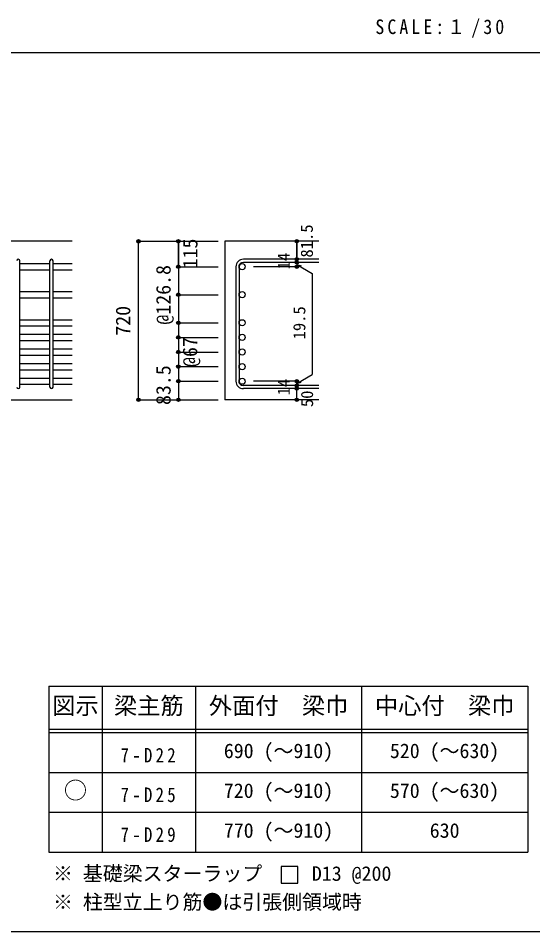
# Model space of a CAD drawing. Units: millimetres at full size, sheet at 1:30, with parts at other scales. Extents: x -5973 to 5954, y -4195 to 4201.
# Drawn here: x 1309 to 3633, y -4195 to -67 of the extents above; entities that cross this region are included whole.
import ezdxf
from ezdxf.enums import TextEntityAlignment as Align

# ---------------------------------------------------------------- set-up
doc = ezdxf.new("R2010")
doc.units = ezdxf.units.MM
doc.header["$LTSCALE"] = 30
doc.header["$PDMODE"] = 32
doc.header["$PDSIZE"] = 15
for name, color, linetype in [('0-1_躯体線', 2, 'Continuous'), ('0-5_基礎梁筋', 7, 'Continuous'), ('0-6_スタラップ筋', 7, 'Continuous'), ('0-D_寸法', 4, 'Continuous'), ('6-7_文字', 7, 'Continuous'), ('6-E_枠', 7, 'Continuous'), ('F-0_枠', 6, 'Continuous')]:
    doc.layers.add(name, color=color, linetype=linetype)
doc.styles.add('ＭＳ ゴシック', font='')
doc.styles.get('ＭＳ ゴシック').set_extended_font_data('MS Gothic')

msp = doc.modelspace()

# ---------------------------------------------------------------- linework, layer by layer
at = {"layer": '0-1_躯体線'}
for p, q in [((1552.44, -1074.89), (-47.56, -1074.89)), ((2667.44, -1074.89), (2242.44, -1074.89)), ((2242.44, -1074.89), (2242.44, -1790.89)), ((1152.44, -1790.89), (1552.44, -1790.89)), ((2667.44, -1790.89), (2242.44, -1790.89))]:
    msp.add_line(p, q, dxfattribs=at)
at = {"layer": '0-5_基礎梁筋'}
for p, q in [((1316.44, -1175.82), (1452.44, -1175.82)), ((1466.44, -1175.82), (1552.44, -1175.82)), ((1316.44, -1203.82), (1452.44, -1203.82)), ((1466.44, -1203.82), (1552.44, -1203.82)), ((1316.44, -1302.61), (1452.44, -1302.61)), ((1466.44, -1302.61), (1552.44, -1302.61)), ((1316.44, -1330.61), (1452.44, -1330.61)), ((1466.44, -1330.61), (1552.44, -1330.61)), ((1316.44, -1429.39), (1452.44, -1429.39)), ((1466.44, -1429.39), (1552.44, -1429.39)), ((1316.44, -1457.39), (1452.44, -1457.39)), ((1466.44, -1457.39), (1552.44, -1457.39)), ((1316.44, -1495.39), (1452.44, -1495.39)), ((1316.44, -1523.39), (1452.44, -1523.39)), ((1466.44, -1495.39), (1552.44, -1495.39)), ((1466.44, -1523.39), (1552.44, -1523.39)), ((1316.44, -1561.39), (1452.44, -1561.39)), ((1466.44, -1561.39), (1552.44, -1561.39)), ((1316.44, -1589.39), (1452.44, -1589.39)), ((1466.44, -1589.39), (1552.44, -1589.39)), ((1316.44, -1627.39), (1452.44, -1627.39)), ((1466.44, -1627.39), (1552.44, -1627.39)), ((1316.44, -1655.39), (1452.44, -1655.39)), ((1466.44, -1655.39), (1552.44, -1655.39)), ((1316.44, -1693.39), (1452.44, -1693.39)), ((1316.44, -1721.39), (1452.44, -1721.39)), ((1466.44, -1693.39), (1552.44, -1693.39)), ((1466.44, -1721.39), (1552.44, -1721.39))]:
    msp.add_line(p, q, dxfattribs=at)
at = {"layer": '0-5_基礎梁筋', "color": 3}
for centre in [(2320.44, -1189.82), (2320.44, -1316.61), (2320.44, -1443.39), (2320.44, -1509.39), (2320.44, -1575.39), (2320.44, -1641.39), (2320.44, -1707.39)]:
    msp.add_circle(centre, 14, dxfattribs=at)
at = {"layer": '0-6_スタラップ筋'}
for p, q in [((1316.44, -1733.89), (1316.44, -1163.32)), ((1452.44, -1733.89), (1452.44, -1163.32)), ((1466.44, -1733.89), (1466.44, -1163.32)), ((2292.44, -1189.82), (2292.44, -1707.39)), ((2306.44, -1189.82), (2306.44, -1707.39)), ((2667.44, -1156.32), (2325.94, -1156.32)), ((2667.44, -1170.32), (2325.94, -1170.32)), ((2667.44, -1726.89), (2325.94, -1726.89)), ((2667.44, -1740.89), (2325.94, -1740.89))]:
    msp.add_line(p, q, dxfattribs=at)
for centre, radius, start, end in [((1309.44, -1163.32), 7, 0, 180), ((1459.44, -1163.32), 7, 0, 180), ((2325.94, -1189.82), 33.5, 90, 180), ((2325.94, -1189.82), 19.5, 90, 180), ((2325.94, -1707.39), 33.5, 180, 270), ((2325.94, -1707.39), 19.5, 180, 270), ((1309.44, -1733.89), 7, 180, 0), ((1459.44, -1733.89), 7, 180, 0)]:
    msp.add_arc(centre, radius, start, end, dxfattribs=at)
at = {"layer": '0-D_寸法'}
for p, q in [((1852.44, -1074.89), (2032.44, -1074.89)), ((1852.44, -1074.89), (2032.44, -1074.89)), ((1852.44, -1790.89), (1852.44, -1074.89)), ((2032.44, -1189.82), (2032.44, -1074.89)), ((2032.44, -1074.89), (2212.44, -1074.89)), ((2032.44, -1074.89), (2032.44, -1189.82)), ((2032.44, -1189.82), (2212.44, -1189.82)), ((2032.44, -1189.82), (2212.44, -1189.82)), ((2032.44, -1189.82), (2032.44, -1388.89)), ((2032.44, -1189.82), (2032.44, -1469.36)), ((2567.44, -1189.82), (2371.35, -1189.82)), ((2567.44, -1170.32), (2567.44, -1156.32)), ((2567.44, -1170.32), (2567.44, -1189.82)), ((2567.44, -1180.07), (2586.76, -1185.25)), ((2567.44, -1180.07), (2637.5, -1220.52)), ((2637.5, -1220.52), (2637.5, -1676.7)), ((2032.44, -1316.61), (2212.44, -1316.61)), ((2032.44, -1443.39), (2212.44, -1443.39)), ((2032.44, -1509.39), (2212.44, -1509.39)), ((2032.44, -1575.39), (2212.44, -1575.39)), ((2032.44, -1641.39), (2212.44, -1641.39)), ((2567.44, -1717.14), (2637.5, -1676.7)), ((2032.44, -1707.39), (2212.44, -1707.39)), ((2567.44, -1707.39), (2371.35, -1707.39)), ((2567.44, -1726.89), (2567.44, -1707.39)), ((2567.44, -1717.14), (2586.76, -1711.97)), ((2567.44, -1740.89), (2567.44, -1726.89)), ((2567.44, -1790.89), (2567.44, -1740.89)), ((1852.44, -1790.89), (2032.44, -1790.89)), ((2032.44, -1790.89), (2212.44, -1790.89))]:
    msp.add_line(p, q, dxfattribs=at)
for points in [[(2567.44, -1074.89), (2567.44, -1156.32), (2567.44, -1074.89)], [(2032.44, -1469.36), (2032.44, -1707.39), (2032.44, -1790.89)]]:
    msp.add_lwpolyline(points, dxfattribs=at)
for centre, radius in [((1852.44, -1074.89), 8), ((1852.44, -1074.89), 7.2), ((1852.44, -1074.89), 6.4), ((1852.44, -1074.89), 5.6), ((1852.44, -1074.89), 4.8), ((1852.44, -1074.89), 4), ((1852.44, -1074.89), 3.2), ((1852.44, -1074.89), 2.4), ((2032.44, -1074.89), 8), ((2032.44, -1074.89), 7.2), ((2032.44, -1074.89), 6.4), ((2032.44, -1074.89), 5.6), ((2032.44, -1074.89), 4.8), ((2032.44, -1074.89), 4), ((2032.44, -1074.89), 3.2), ((2032.44, -1074.89), 2.4), ((2567.44, -1074.89), 4), ((2567.44, -1074.89), 3.6), ((2567.44, -1074.89), 3.2), ((2567.44, -1074.89), 2.8), ((2567.44, -1074.89), 2.4), ((2567.44, -1074.89), 2), ((1852.44, -1074.89), 1.6), ((1852.44, -1074.89), 0.8), ((2032.44, -1074.89), 1.6), ((2032.44, -1074.89), 0.8), ((2567.44, -1074.89), 1.6), ((2567.44, -1074.89), 1.2), ((2567.44, -1074.89), 0.8), ((2567.44, -1074.89), 0.4), ((2567.44, -1156.32), 4), ((2567.44, -1156.32), 3.6), ((2567.44, -1156.32), 3.2), ((2567.44, -1156.32), 2.8), ((2567.44, -1156.32), 2.4), ((2567.44, -1156.32), 2), ((2567.44, -1156.32), 1.6), ((2567.44, -1156.32), 1.2), ((2567.44, -1156.32), 0.8), ((2032.44, -1189.82), 8), ((2032.44, -1189.82), 7.2), ((2032.44, -1189.82), 6.4), ((2032.44, -1189.82), 5.6), ((2032.44, -1189.82), 4.8), ((2032.44, -1189.82), 4), ((2032.44, -1189.82), 3.2), ((2032.44, -1189.82), 2.4), ((2032.44, -1189.82), 1.6), ((2032.44, -1189.82), 0.8), ((2567.44, -1170.32), 4), ((2567.44, -1189.82), 4), ((2567.44, -1170.32), 3.6), ((2567.44, -1189.82), 3.6), ((2567.44, -1170.32), 3.2), ((2567.44, -1189.82), 3.2), ((2567.44, -1170.32), 2.8), ((2567.44, -1189.82), 2.8), ((2567.44, -1170.32), 2.4), ((2567.44, -1189.82), 2.4), ((2567.44, -1170.32), 2), ((2567.44, -1189.82), 2), ((2567.44, -1170.32), 1.6), ((2567.44, -1189.82), 1.6), ((2567.44, -1170.32), 1.2), ((2567.44, -1189.82), 1.2), ((2567.44, -1170.32), 0.8), ((2567.44, -1189.82), 0.8), ((2567.44, -1156.32), 0.4), ((2567.44, -1170.32), 0.4), ((2567.44, -1189.82), 0.4), ((2032.44, -1316.61), 8), ((2032.44, -1316.61), 7.2), ((2032.44, -1316.61), 6.4), ((2032.44, -1316.61), 5.6), ((2032.44, -1316.61), 4.8), ((2032.44, -1316.61), 4), ((2032.44, -1316.61), 3.2), ((2032.44, -1316.61), 2.4), ((2032.44, -1316.61), 1.6), ((2032.44, -1316.61), 0.8), ((2032.44, -1443.39), 8), ((2032.44, -1443.39), 7.2), ((2032.44, -1443.39), 6.4), ((2032.44, -1443.39), 5.6), ((2032.44, -1443.39), 4.8), ((2032.44, -1443.39), 4), ((2032.44, -1443.39), 3.2), ((2032.44, -1443.39), 2.4), ((2032.44, -1443.39), 1.6), ((2032.44, -1443.39), 0.8), ((2032.44, -1509.39), 8), ((2032.44, -1509.39), 7.2), ((2032.44, -1509.39), 6.4), ((2032.44, -1509.39), 5.6), ((2032.44, -1509.39), 4.8), ((2032.44, -1509.39), 4), ((2032.44, -1509.39), 3.2), ((2032.44, -1509.39), 2.4), ((2032.44, -1509.39), 1.6), ((2032.44, -1509.39), 0.8), ((2032.44, -1575.39), 8), ((2032.44, -1575.39), 7.2), ((2032.44, -1575.39), 6.4), ((2032.44, -1575.39), 5.6), ((2032.44, -1575.39), 4.8), ((2032.44, -1575.39), 4), ((2032.44, -1575.39), 3.2), ((2032.44, -1575.39), 2.4), ((2032.44, -1575.39), 1.6), ((2032.44, -1575.39), 0.8), ((2032.44, -1641.39), 8), ((2032.44, -1641.39), 7.2), ((2032.44, -1641.39), 6.4), ((2032.44, -1641.39), 5.6), ((2032.44, -1641.39), 4.8), ((2032.44, -1641.39), 4), ((2032.44, -1641.39), 3.2), ((2032.44, -1641.39), 2.4), ((2032.44, -1641.39), 1.6), ((2032.44, -1641.39), 0.8), ((2032.44, -1707.39), 8), ((2032.44, -1707.39), 7.2), ((2032.44, -1707.39), 6.4), ((2032.44, -1707.39), 5.6), ((2032.44, -1707.39), 4.8), ((2032.44, -1707.39), 4), ((2032.44, -1707.39), 3.2), ((2032.44, -1707.39), 2.4), ((2032.44, -1707.39), 1.6), ((2032.44, -1707.39), 0.8), ((2567.44, -1707.39), 4), ((2567.44, -1726.89), 4), ((2567.44, -1707.39), 3.6), ((2567.44, -1726.89), 3.6), ((2567.44, -1707.39), 3.2), ((2567.44, -1726.89), 3.2), ((2567.44, -1707.39), 2.8), ((2567.44, -1726.89), 2.8), ((2567.44, -1707.39), 2.4), ((2567.44, -1726.89), 2.4), ((2567.44, -1707.39), 2), ((2567.44, -1726.89), 2), ((2567.44, -1707.39), 1.6), ((2567.44, -1726.89), 1.6), ((2567.44, -1707.39), 1.2), ((2567.44, -1726.89), 1.2), ((2567.44, -1707.39), 0.8), ((2567.44, -1726.89), 0.8), ((2567.44, -1707.39), 0.4), ((2567.44, -1726.89), 0.4), ((2567.44, -1740.89), 4), ((2567.44, -1740.89), 3.6), ((2567.44, -1740.89), 3.2), ((2567.44, -1740.89), 2.8), ((2567.44, -1740.89), 2.4), ((2567.44, -1740.89), 2), ((2567.44, -1740.89), 1.6), ((2567.44, -1740.89), 1.2), ((2567.44, -1740.89), 0.8), ((2567.44, -1740.89), 0.4), ((1852.44, -1790.89), 7.2), ((1852.44, -1790.89), 6.4), ((1852.44, -1790.89), 5.6), ((1852.44, -1790.89), 4.8), ((1852.44, -1790.89), 4), ((1852.44, -1790.89), 3.2), ((1852.44, -1790.89), 2.4), ((1852.44, -1790.89), 1.6), ((1852.44, -1790.89), 0.8), ((2032.44, -1790.89), 7.2), ((2032.44, -1790.89), 6.4), ((2032.44, -1790.89), 5.6), ((2032.44, -1790.89), 4.8), ((2032.44, -1790.89), 4), ((2032.44, -1790.89), 3.2), ((2032.44, -1790.89), 2.4), ((2032.44, -1790.89), 1.6), ((2032.44, -1790.89), 0.8), ((2567.44, -1790.89), 4), ((2567.44, -1790.89), 3.6), ((2567.44, -1790.89), 3.2), ((2567.44, -1790.89), 2.8), ((2567.44, -1790.89), 2.4), ((2567.44, -1790.89), 2), ((2567.44, -1790.89), 1.6), ((2567.44, -1790.89), 1.2), ((2567.44, -1790.89), 0.8), ((2567.44, -1790.89), 0.4)]:
    msp.add_circle(centre, radius, dxfattribs=at)
at = {"layer": '0-D_寸法', "color": 7}
for p in [(1852.44, -1074.89), (2032.44, -1074.89), (2567.44, -1074.89), (2567.44, -1156.32), (2032.44, -1189.82), (2567.44, -1170.32), (2567.44, -1189.82), (2032.44, -1316.61), (2032.44, -1443.39), (2032.44, -1509.39), (2032.44, -1575.39), (2032.44, -1641.39), (2032.44, -1707.39), (2567.44, -1707.39), (2567.44, -1707.39), (2567.44, -1726.89), (2567.44, -1740.89), (1852.44, -1790.89), (2032.44, -1790.89), (2567.44, -1790.89)]:
    msp.add_point(p, dxfattribs=at)
at = {"layer": '6-7_文字'}
msp.add_lwpolyline([(2497.49, -3975.47), (2572.49, -3975.47), (2572.49, -3900.47), (2497.49, -3900.47)], close=True, dxfattribs=at)
at = {"layer": '6-E_枠', "color": 3}
for p, q in [((1447.71, -3085.43), (1447.71, -3835.43)), ((1447.71, -3085.43), (3610.24, -3085.43)), ((3610.24, -3085.43), (3610.24, -3835.43)), ((1447.71, -3835.43), (3610.24, -3835.43))]:
    msp.add_line(p, q, dxfattribs=at)
at = {"layer": '6-E_枠'}
for p, q in [((1687.71, -3085.43), (1687.71, -3835.43)), ((2110.24, -3085.43), (2110.24, -3835.43)), ((2860.24, -3085.43), (2860.24, -3835.43)), ((1447.71, -3280.43), (3610.24, -3280.43)), ((1447.71, -3295.43), (3610.24, -3295.43)), ((1447.71, -3475.43), (3610.24, -3475.43)), ((1447.71, -3655.43), (3610.24, -3655.43))]:
    msp.add_line(p, q, dxfattribs=at)
at = {"layer": 'F-0_枠', "color": 2}
msp.add_line((-5972.88, -222.05), (3723.6, -222.05), dxfattribs=at)
at = {"layer": 'F-0_枠'}
msp.add_line((5954.1, -4195.24), (-5972.88, -4195.24), dxfattribs=at)

# ---------------------------------------------------------------- texts
at = {"layer": '0-D_寸法', "style": 'ＭＳ ゴシック'}
for s, height, p in [('81.5', 54.99, (2656.33, -1148.49)), ('115', 65.98, (2138.54, -1197.45)), ('14', 54.99, (2552.21, -1201.76)), ('@126.8', 65.98, (2017.44, -1451.61)), ('720', 65.98, (1835.11, -1501.71)), ('19.5', 54.99, (2622.5, -1518.39)), ('@67', 65.98, (2137.44, -1642.89)), ('83.5', 65.98, (2017.44, -1814.89)), ('14', 54.99, (2552.18, -1771.57)), ('50', 54.99, (2657.44, -1824.39))]:
    msp.add_text(s, height=height, rotation=90, dxfattribs=at).set_placement(p, align=Align.BOTTOM_LEFT)
at = {"layer": '6-7_文字', "color": 2, "style": 'ＭＳ ゴシック'}
for s, p in [('図示', (1462.71, -3235.43)), ('梁主筋', (1741.48, -3235.43)), ('外面付\u3000梁巾', (2170.24, -3235.43)), ('中心付\u3000梁巾', (2920.24, -3235.43)), ('○', (1515.21, -3617.93))]:
    msp.add_text(s, height=76.98, dxfattribs=at).set_placement(p, align=Align.BOTTOM_LEFT)
at = {"layer": '6-7_文字', "style": 'ＭＳ ゴシック'}
for s, p in [('690 (～910)', (2237.74, -3430.43)), ('520 (～630)', (2987.74, -3430.43)), ('720 (～910)', (2237.74, -3610.43)), ('570 (～630)', (2987.74, -3610.43)), ('770 (～910)', (2237.74, -3790.43)), ('630', (3167.74, -3790.43)), ('※ 基礎梁スターラップ     D13 @200', (1466.27, -3985.01)), ('※ 柱型立上り筋●は引張側領域時', (1466.27, -4113.51))]:
    msp.add_text(s, height=65.98, dxfattribs=at).set_placement(p, align=Align.BOTTOM_LEFT)
at = {"layer": '6-7_文字', "color": 2, "insert": (2922.26, -154.55), "char_height": 65.98, "attachment_point": 7, "style": 'ＭＳ ゴシック'}
msp.add_mtext('\\T1.34;\\W0.9;SCALE:１/30', dxfattribs=at)
at = {"layer": '6-7_文字', "char_height": 65.98, "attachment_point": 7, "style": 'ＭＳ ゴシック'}
for s, insert in [('\\T1.38;\\W0.85;7-D22', (1771.48, -3430.43)), ('\\T1.38;\\W0.85;7-D25', (1771.48, -3610.43)), ('\\T1.38;\\W0.85;7-D29', (1771.48, -3790.43))]:
    msp.add_mtext(s, dxfattribs=dict(at, insert=insert))

doc.saveas('drawing.dxf')
